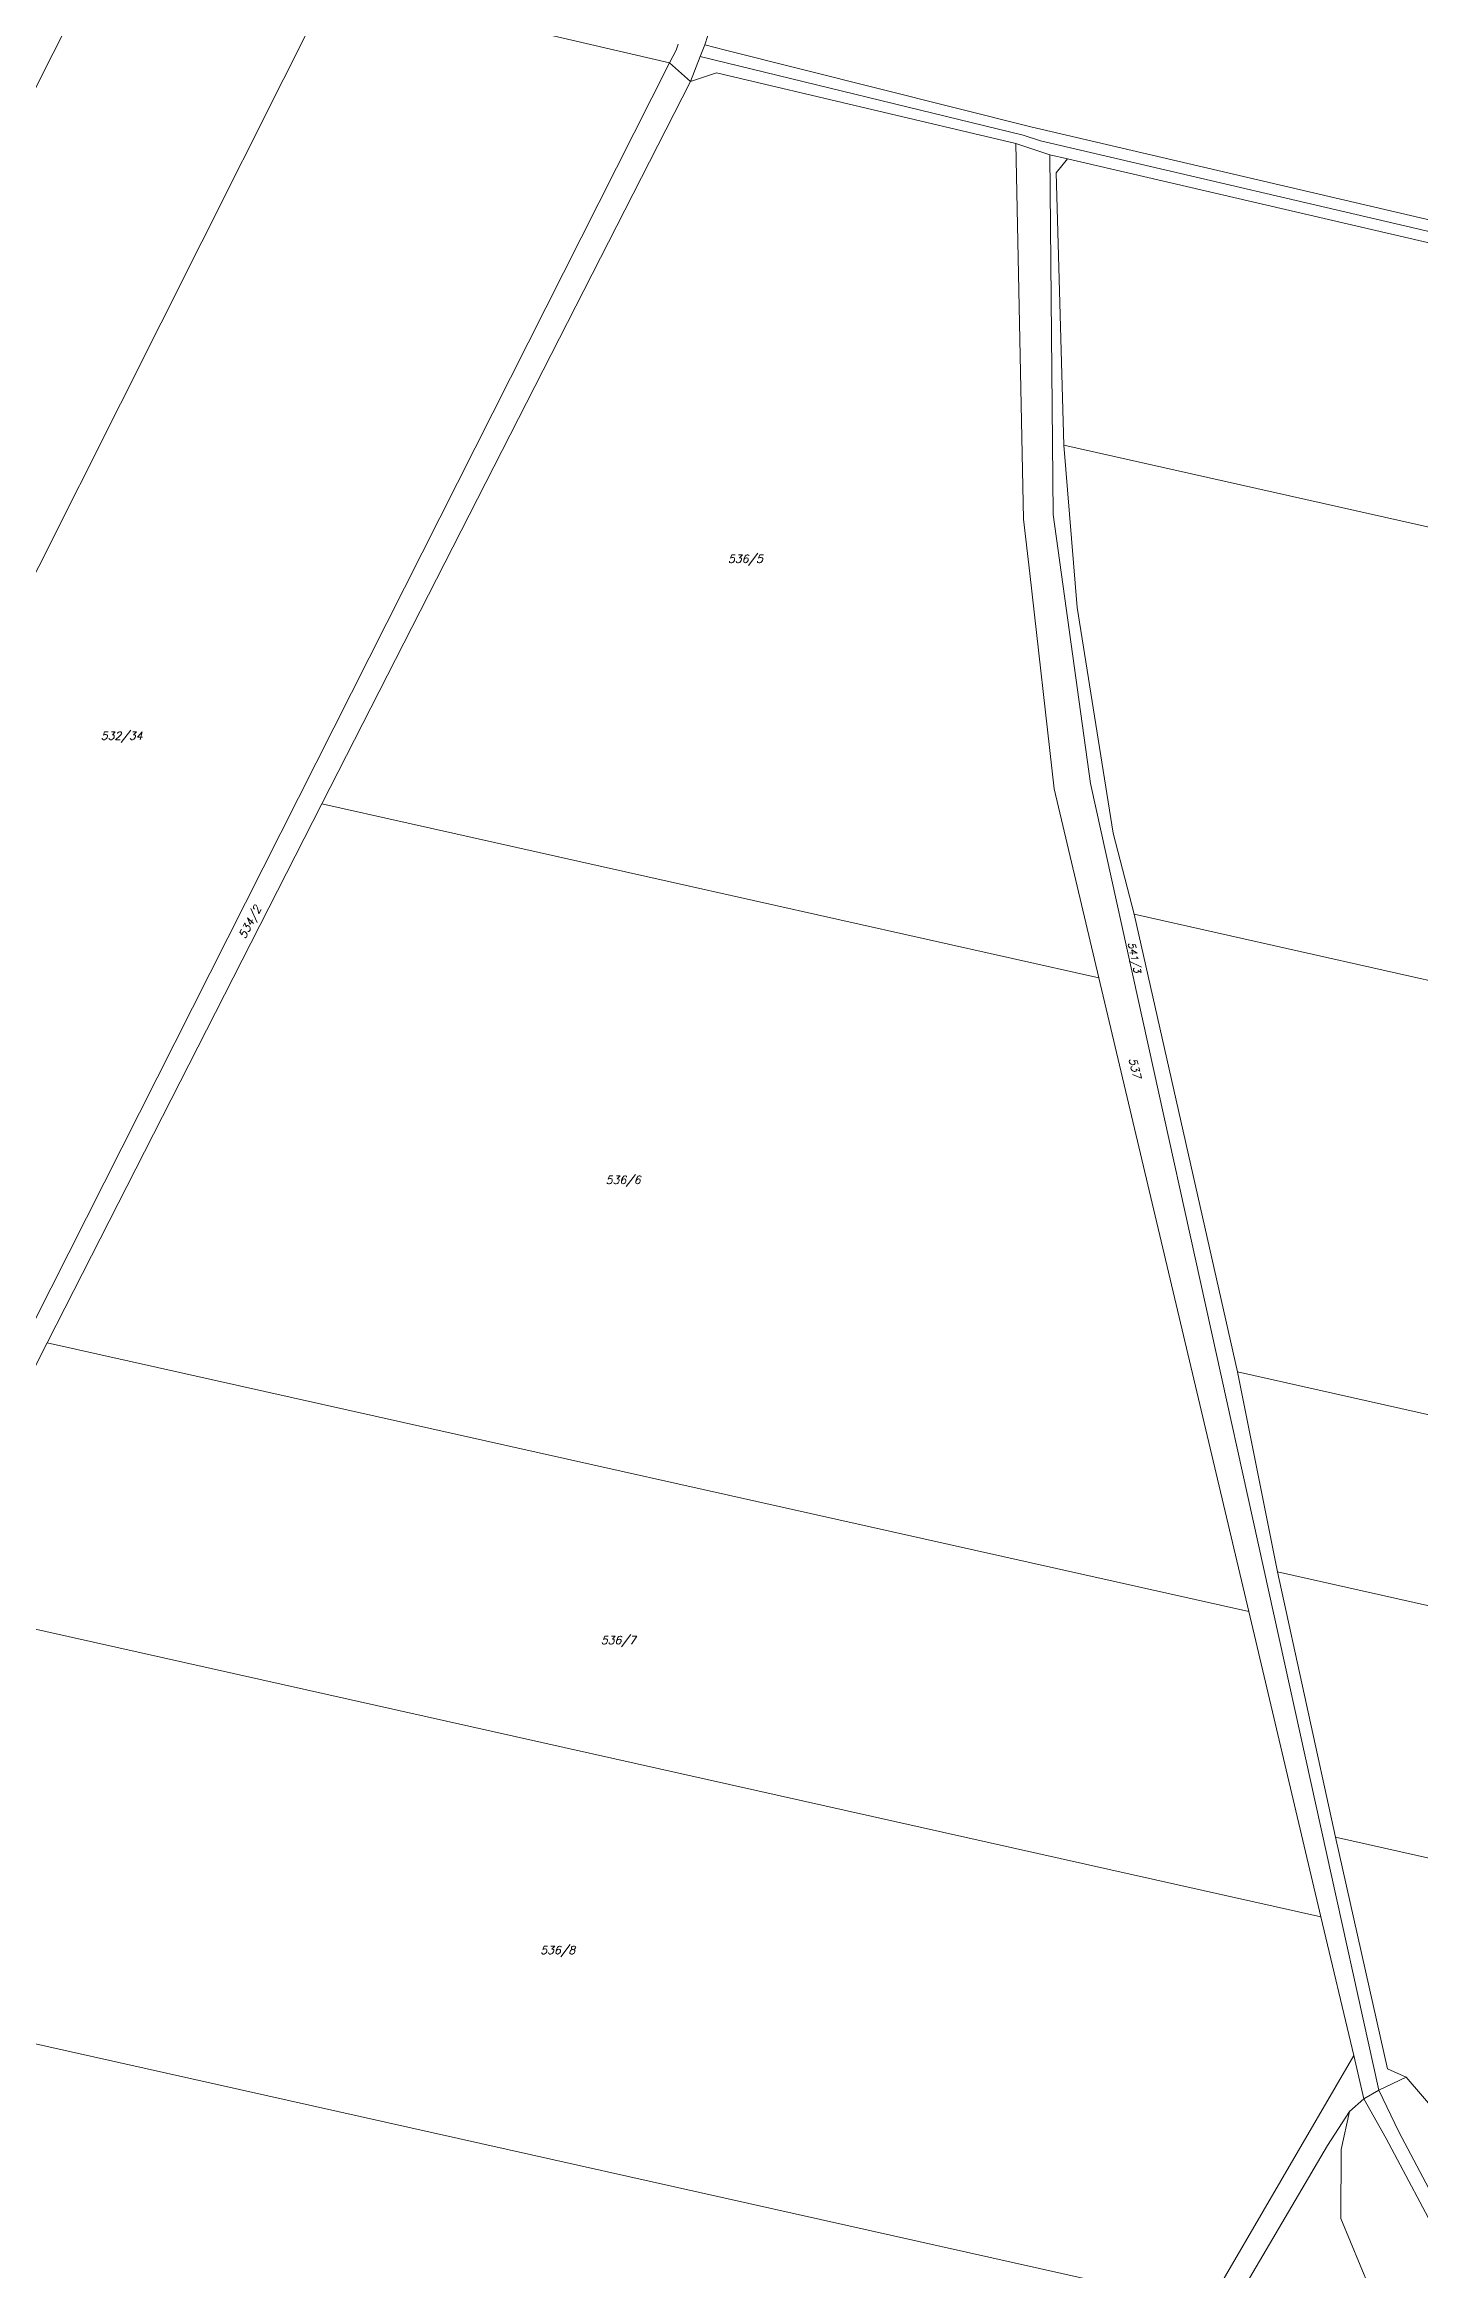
# Model space of a CAD drawing. Header units: millimetres. Extents: x -626414 to -622734, y -1174816 to -1171998.
# Drawn here: x -624691.4 to -624399.3, y -1172998.4 to -1172525.7 of the extents above; entities that cross this region are included whole.
import ezdxf
from ezdxf.enums import TextEntityAlignment as Align

# ---------------------------------------------------------------- set-up
doc = ezdxf.new("R2010")
doc.units = ezdxf.units.MM
doc.layers.add('Dobrinsko_hranice parcel', color=7, linetype='Continuous', lineweight=0)
doc.layers.add('Dobrinsko_parcelní čísla', color=7, linetype='Continuous', lineweight=0)
doc.styles.add('Style-ITALICS', font='ITALICS.shx')

msp = doc.modelspace()

# ---------------------------------------------------------------- linework, layer by layer
at = {"layer": 'Dobrinsko_hranice parcel', "color": 7, "linetype": 'Continuous', "lineweight": 13}
for p, q in [((-624551.12, -1172525.78), (-624531.34, -1172463.78)), ((-624815.37, -1172777.16), (-624676.9, -1172502.32)), ((-624630.52, -1172512.84), (-624780.46, -1172811.54)), ((-624630.52, -1172512.84), (-624558.59, -1172529.61)), ((-624557.2, -1172526.86), (-624558.59, -1172529.61)), ((-624556.79, -1172525.59), (-624557.2, -1172526.86)), ((-624551.12, -1172525.78), (-624552.09, -1172528.22)), ((-624546.76, -1172526.88), (-624551.12, -1172525.78)), ((-624546.76, -1172526.88), (-624481.85, -1172543.19)), ((-624558.59, -1172529.61), (-624727.18, -1172863.43)), ((-624554.16, -1172533.53), (-624558.59, -1172529.61)), ((-624552.09, -1172528.22), (-624554.16, -1172533.53)), ((-624554.16, -1172533.53), (-624548.66, -1172531.73)), ((-624552.09, -1172528.22), (-624483.45, -1172544.98)), ((-624548.66, -1172531.73), (-624485.06, -1172546.75)), ((-624632.46, -1172687.04), (-624554.16, -1172533.53)), ((-624477.83, -1172549.12), (-624485.06, -1172546.75)), ((-624485.06, -1172546.75), (-624483.4, -1172626.51)), ((-624483.45, -1172544.98), (-624479.83, -1172546.16)), ((-624344.54, -1172575.29), (-624481.85, -1172543.19)), ((-624479.83, -1172546.16), (-624019.63, -1172653.41)), ((-624477.83, -1172549.12), (-624477.1, -1172625.52)), ((-624474.03, -1172550), (-624477.83, -1172549.12)), ((-624476.46, -1172552.94), (-624474.03, -1172550)), ((-624029.4, -1172653.33), (-624474.03, -1172550)), ((-624474.84, -1172610.79), (-624476.46, -1172552.94)), ((-624474.84, -1172610.79), (-624027.58, -1172711.5)), ((-624472.01, -1172645.32), (-624474.84, -1172610.79)), ((-624483.4, -1172626.51), (-624482.07, -1172638.08)), ((-624477.1, -1172625.52), (-624469.16, -1172682.69)), ((-624482.07, -1172638.08), (-624476.86, -1172683.84)), ((-624464.34, -1172693.28), (-624472.01, -1172645.32)), ((-624476.86, -1172683.84), (-624467.37, -1172723.98)), ((-624469.16, -1172682.69), (-624407.9, -1172960.33)), ((-624632.46, -1172687.04), (-624690.85, -1172801.54)), ((-624467.37, -1172723.98), (-624632.46, -1172687.04)), ((-624459.93, -1172710.47), (-624464.34, -1172693.28)), ((-624036.67, -1172805.77), (-624459.93, -1172710.47)), ((-624437.94, -1172807.71), (-624459.93, -1172710.47)), ((-624467.37, -1172723.98), (-624435.54, -1172858.67)), ((-624690.85, -1172801.54), (-624700.98, -1172821.42)), ((-624690.85, -1172801.54), (-624435.54, -1172858.67)), ((-624429.45, -1172850.22), (-624437.94, -1172807.71)), ((-624437.94, -1172807.71), (-624044.9, -1172896.21)), ((-624049.09, -1172935.86), (-624429.45, -1172850.22)), ((-624417.14, -1172906.59), (-624429.45, -1172850.22)), ((-624716, -1172857.32), (-624420.22, -1172923.5)), ((-624435.54, -1172858.67), (-624420.22, -1172923.5)), ((-624406.08, -1172955.8), (-624417.14, -1172906.59)), ((-624417.14, -1172906.59), (-624054.14, -1172988.32)), ((-624420.22, -1172923.5), (-624413.25, -1172952.97)), ((-624773.72, -1172932.54), (-624444.21, -1173006.27)), ((-624444.21, -1173006.27), (-624413.25, -1172952.97)), ((-624413.25, -1172952.97), (-624411.07, -1172962.2)), ((-624402.07, -1172957.58), (-624407.9, -1172960.33)), ((-624402.07, -1172957.58), (-624406.08, -1172955.8)), ((-624395.59, -1172965.13), (-624402.07, -1172957.58)), ((-624411.07, -1172962.2), (-624414.16, -1172964.85)), ((-624407.9, -1172960.33), (-624411.07, -1172962.2)), ((-624411.07, -1172962.2), (-624406.32, -1172970.59)), ((-624403.68, -1172969.19), (-624407.9, -1172960.33)), ((-624414.16, -1172964.85), (-624418.82, -1172972.11)), ((-624414.16, -1172964.85), (-624415.93, -1172972.94)), ((-624418.82, -1172972.11), (-624562.14, -1173215.3)), ((-624406.32, -1172970.59), (-624394.4, -1172993.12)), ((-624391.5, -1172992.24), (-624403.68, -1172969.19)), ((-624415.93, -1172972.94), (-624415.96, -1172987.59)), ((-624415.96, -1172987.59), (-624409.84, -1173002.49))]:
    msp.add_line(p, q, dxfattribs=at)

# ---------------------------------------------------------------- texts
at = {"layer": 'Dobrinsko_parcelní čísla', "color": 7, "linetype": 'Continuous', "lineweight": 0, "style": 'Style-ITALICS'}
for s, p in [('536/5', (-624542.49, -1172635.805)), ('532/34', (-624675.02, -1172673.395)), ('536/6', (-624568.48, -1172767.775)), ('536/7', (-624569.5, -1172865.575)), ('536/8', (-624582.37, -1172931.415))]:
    msp.add_text(s, height=1.7, dxfattribs=at).set_placement(p, align=Align.CENTER)
for s, height, rotation, p in [('534/2', 1.7, 62, (-624647.044, -1172712.559)), ('541/3', 1.5, 282, (-624460.566, -1172719.817)), ('537', 1.7, 284, (-624460.552, -1172743.362))]:
    msp.add_text(s, height=height, rotation=rotation, dxfattribs=at).set_placement(p, align=Align.CENTER)

doc.saveas('drawing.dxf')
